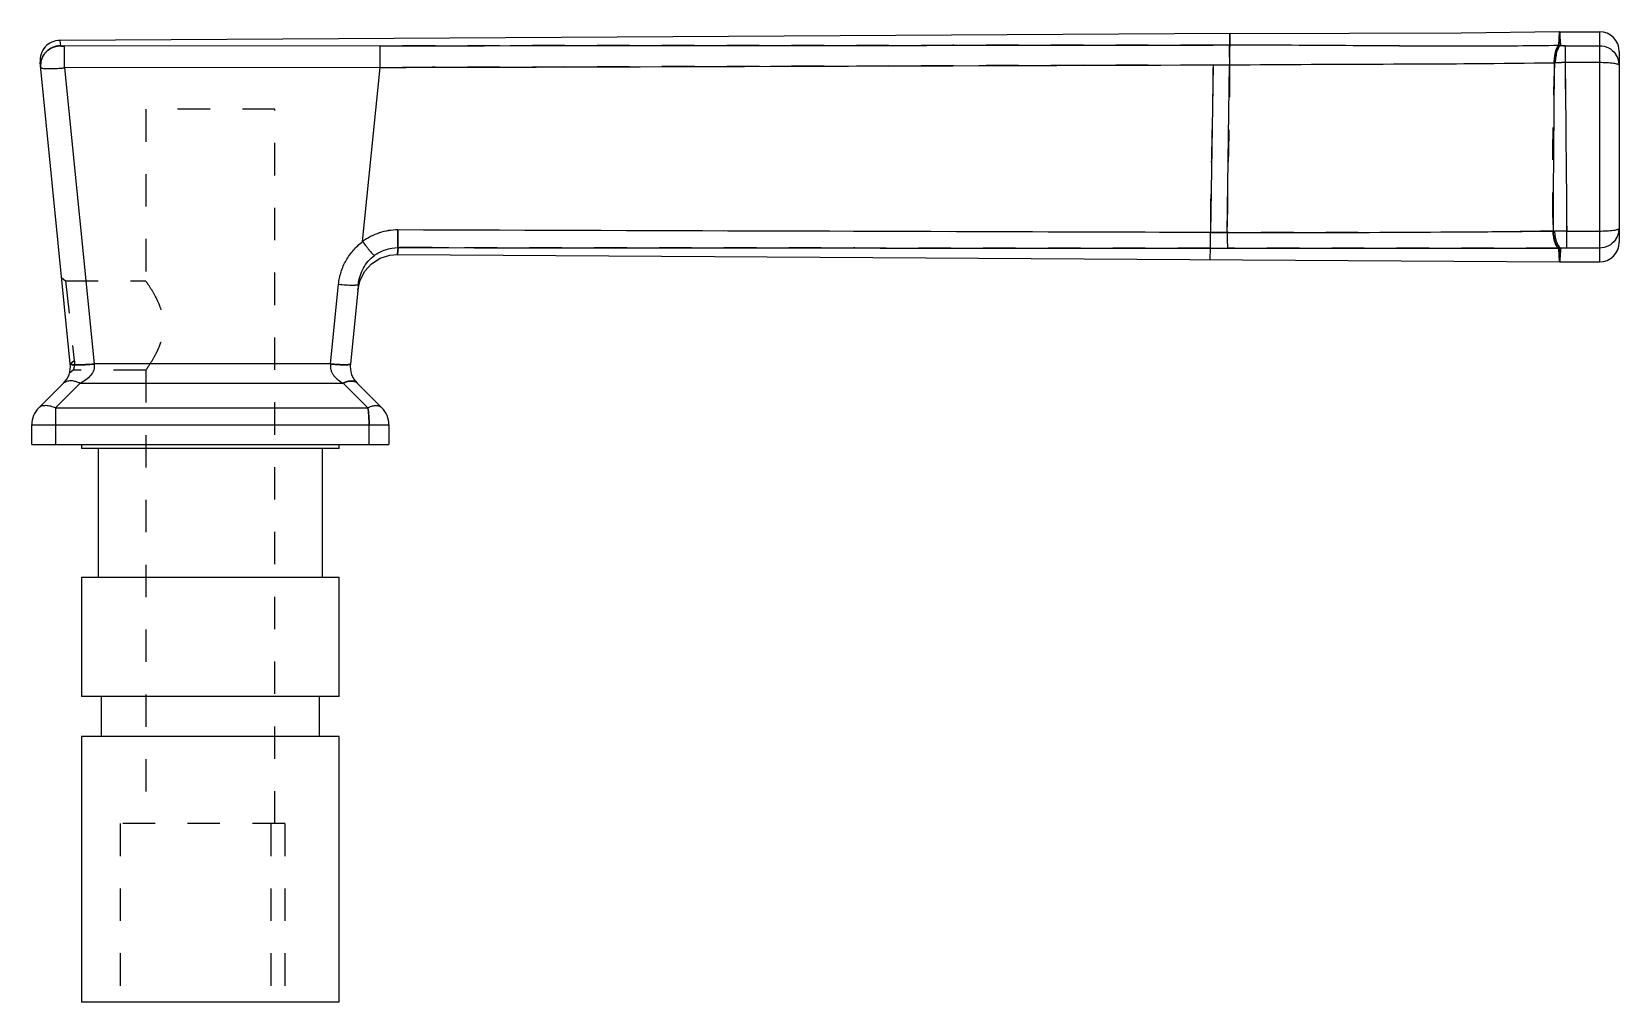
# Model space of a CAD drawing. Header units: millimetres. Extents: x 583 to 1942, y -5112 to 253.
# Drawn here: x 979.1 to 1059.1, y -74.5 to -25.6 of the extents above; entities that cross this region are included whole.
import ezdxf

# ---------------------------------------------------------------- set-up
doc = ezdxf.new("R2010")
doc.units = ezdxf.units.MM
doc.header["$LTSCALE"] = 16.335
doc.linetypes.add('HIDDEN', pattern=[0.2, 0.1, -0.1])
doc.layers.get('0').update_dxf_attribs({"linetype": 'CONTINUOUS'})
doc.layers.add('DEFAULT_2', color=8, linetype='HIDDEN')

msp = doc.modelspace()

# ---------------------------------------------------------------- linework, layer by layer
at = {"color": 7, "linetype": 'Continuous'}
for p, q in [((1039.527, -25.725), (980.553, -26.063)), ((980.553, -26.063), (980.584, -26.338)), ((996.692, -26.335), (980.785, -26.353)), ((980.786, -27.45), (980.785, -26.353)), ((1039.504, -26.303), (1038.67, -26.304)), ((1039.525, -25.726), (1039.516, -26.303)), ((1056.104, -26.326), (1056.131, -25.63)), ((1056.104, -26.326), (1056.12, -26.326)), ((1056.147, -25.629), (1056.146, -25.707)), ((1056.147, -25.629), (1058.141, -25.629)), ((1056.428, -26.331), (1058.141, -26.331)), ((1056.428, -27.186), (1056.428, -26.331)), ((1058.141, -25.629), (1058.141, -37.229)), ((981.085, -42.371), (979.564, -27.163)), ((1058.141, -27.186), (1056.428, -27.186)), ((1059.141, -26.629), (1059.141, -36.229)), ((996.692, -27.43), (980.786, -27.45)), ((980.786, -27.45), (982.279, -42.371)), ((995.814, -36.206), (996.692, -27.43)), ((1038.669, -27.3), (1038.538, -35.747)), ((1038.669, -27.3), (1039.502, -27.297)), ((1039.384, -35.749), (1039.502, -27.297)), ((1039.384, -35.749), (1038.525, -35.747)), ((1055.804, -35.674), (1055.789, -35.675)), ((1056.508, -35.672), (1058.141, -35.672)), ((1056.508, -36.527), (1056.508, -35.672)), ((997.573, -36.85), (997.598, -36.508)), ((1038.525, -36.539), (1038.515, -37.112)), ((1038.525, -36.539), (1039.398, -36.54)), ((1056.091, -36.535), (1056.127, -37.15)), ((1058.141, -36.527), (1056.508, -36.527)), ((997.573, -36.85), (1056.131, -37.227)), ((1056.127, -37.15), (1056.131, -37.227)), ((1056.149, -37.151), (1056.148, -37.229)), ((1056.148, -37.229), (1058.141, -37.229)), ((994.203, -42.371), (994.604, -38.354)), ((995.599, -38.354), (995.198, -42.371)), ((994.203, -42.371), (982.279, -42.371)), ((979.493, -44.585), (980.739, -43.339)), ((981.588, -43.339), (980.341, -44.585)), ((981.588, -43.339), (994.836, -43.339)), ((996.083, -44.585), (994.836, -43.339)), ((995.543, -43.339), (996.79, -44.585)), ((980.341, -44.585), (980.341, -46.436)), ((980.341, -44.585), (996.083, -44.585)), ((979.141, -46.436), (979.141, -45.434)), ((979.141, -45.434), (997.141, -45.434)), ((996.141, -46.436), (996.141, -45.434)), ((997.141, -45.434), (997.141, -46.436)), ((979.141, -46.436), (997.141, -46.436)), ((981.641, -46.436), (981.641, -46.636)), ((994.641, -46.636), (981.641, -46.636)), ((982.491, -46.636), (982.491, -53.136)), ((993.791, -53.136), (993.791, -46.636)), ((994.641, -46.636), (994.641, -46.436)), ((981.641, -53.136), (981.641, -59.136)), ((994.641, -53.136), (981.641, -53.136)), ((994.641, -59.136), (994.641, -53.136)), ((994.641, -59.136), (981.641, -59.136)), ((982.641, -59.136), (982.641, -61.136)), ((993.641, -61.136), (993.641, -59.136)), ((981.641, -61.136), (981.641, -74.536)), ((994.641, -61.136), (981.641, -61.136)), ((994.641, -74.536), (994.641, -61.136)), ((994.641, -74.536), (981.641, -74.536))]:
    msp.add_line(p, q, dxfattribs=at)
for points in [[(1056.131, -25.63), (1051.179, -25.702), (1045.542, -25.716), (1039.525, -25.726)], [(995.637, -38.363), (995.686, -38.152), (995.924, -37.7), (996.269, -37.322), (996.699, -37.045), (997.184, -36.886), (997.573, -36.85)]]:
    msp.add_lwpolyline(points, dxfattribs=at)
for centre, radius, start, end in [((980.559, -27.063), 1, 90.32812, 185.71059), ((1056.139, -28.479), 2.153, 88.97223, 90.52521), ((1056.426, -19.551), 6.779, 267.9036, 270.017), ((1058.141, -26.629), 1, 0, 90), ((980.585, -27.336), 0.999, 171.80857, 185.6761), ((980.581, -27.335), 0.995, 170.09897, 171.8333), ((980.571, -27.333), 0.984, 166.63363, 170.10196), ((2021.588, -38.879), 965.789, 179.3065, 179.809877), ((1055.945, -31.003), 3.814, 90.25851, 91.13583), ((-607.011, -47.212), 1663.56, 0.397468, 0.68974), ((1058.151, -27.322), 0.99, 0.07116, 36.2205), ((1040.726, 1481.765), 1517.514, 269.94933, 270.568718), ((1055.853, -31.826), 3.849, 269.26897, 270.31074), ((1057.381, -310.302), 274.632, 90.18198, 90.3143), ((1058.151, -35.535), 0.99, 323.72902, 359.92829), ((1056.141, -34.48), 2.055, 268.60208, 269.46696), ((1056.141, -34.366), 2.169, 269.48643, 271.33158), ((1056.508, -43.313), 6.786, 89.9937, 92.67181), ((1058.141, -36.229), 1, 270, 0), ((979.89, -42.49), 1.2, 315, 5.71059), ((996.392, -42.49), 1.2, 174.28941, 225.0011), ((980.341, -45.434), 1.2, 135, 180), ((995.941, -45.434), 1.2, 0, 45.00033)]:
    msp.add_arc(centre, radius, start, end, dxfattribs=at)
for points, knots in [([(979.613, -27.106), (979.639, -26.997), (979.708, -26.836), (979.848, -26.655), (980.019, -26.502), (980.265, -26.372), (980.482, -26.339), (980.584, -26.338)], [0, 0, 0, 0, 0.253546, 0.384256, 0.514916, 0.767732, 1, 1, 1, 1]), ([(980.584, -26.338), (980.585, -26.34), (980.592, -26.342), (980.602, -26.345), (980.621, -26.347), (980.646, -26.349), (980.676, -26.351), (980.723, -26.353), (980.76, -26.353), (980.785, -26.353)], [0, 0, 0, 0, 0.025498, 0.085069, 0.177794, 0.30108, 0.45144, 0.62266, 1, 1, 1, 1]), ([(996.692, -27.43), (996.692, -27.3), (996.691, -27.055), (996.691, -26.728), (996.691, -26.493), (996.691, -26.372), (996.692, -26.335)], [0, 0, 0, 0, 0.355698, 0.670745, 0.89709, 1, 1, 1, 1]), ([(1039.502, -26.903), (1039.502, -26.769), (1039.503, -26.569), (1039.503, -26.369), (1039.504, -26.303)], [0, 0, 0, 0, 0.668663, 1, 1, 1, 1]), ([(1056.104, -26.326), (1054.722, -26.347), (1049.189, -26.382), (1043.655, -26.302), (1039.504, -26.303)], [0, 0, 0, 0, 0.249753, 1, 1, 1, 1]), ([(1056.104, -26.326), (1056.087, -26.334), (1056.054, -26.365), (1056.013, -26.427), (1055.975, -26.513), (1055.928, -26.665), (1055.887, -26.893), (1055.87, -27.086), (1055.866, -27.19)], [0, 0, 0, 0, 0.061746, 0.142499, 0.243963, 0.365841, 0.662216, 1, 1, 1, 1]), ([(1055.87, -27.19), (1055.874, -27.088), (1055.892, -26.894), (1055.936, -26.664), (1055.988, -26.509), (1056.028, -26.423), (1056.07, -26.362), (1056.103, -26.334), (1056.12, -26.326)], [0, 0, 0, 0, 0.33059, 0.633235, 0.758553, 0.861409, 0.940764, 1, 1, 1, 1]), ([(1055.928, -27.189), (1055.935, -27.087), (1055.956, -26.893), (1056.002, -26.663), (1056.053, -26.508), (1056.091, -26.423), (1056.131, -26.362), (1056.163, -26.334), (1056.178, -26.326)], [0, 0, 0, 0, 0.333327, 0.638151, 0.763733, 0.865996, 0.943663, 1, 1, 1, 1]), ([(1056.146, -25.707), (1056.146, -25.784), (1056.158, -25.991), (1056.171, -26.197), (1056.178, -26.326)], [0, 0, 0, 0, 0.375352, 1, 1, 1, 1]), ([(1058.141, -26.331), (1058.297, -26.331), (1058.612, -26.404), (1058.858, -26.614), (1058.95, -26.739)], [0, 0, 0, 0, 0.500905, 1, 1, 1, 1]), ([(1039.502, -26.903), (1039.501, -26.934), (1039.501, -27.065), (1039.501, -27.197), (1039.502, -27.297)], [0, 0, 0, 0, 0.240165, 1, 1, 1, 1]), ([(1039.502, -27.297), (1042.257, -27.273), (1047.713, -27.257), (1053.169, -27.228), (1055.87, -27.189)], [0, 0, 0, 0, 0.505055, 1, 1, 1, 1]), ([(1056.428, -27.186), (1056.386, -27.186), (1056.219, -27.187), (1056.053, -27.188), (1055.928, -27.189)], [0, 0, 0, 0, 0.252531, 1, 1, 1, 1]), ([(1059.141, -27.321), (1059.141, -27.31), (1059.123, -27.294), (1059.096, -27.281), (1059.046, -27.262), (1058.963, -27.243), (1058.782, -27.214), (1058.505, -27.192), (1058.269, -27.186), (1058.141, -27.186)], [0, 0, 0, 0, 0.031821, 0.05825, 0.092743, 0.185733, 0.308728, 0.626469, 1, 1, 1, 1]), ([(979.591, -27.435), (979.591, -27.439), (979.599, -27.449), (979.631, -27.462), (979.699, -27.474), (979.809, -27.483), (979.956, -27.487), (980.134, -27.486), (980.337, -27.479), (980.558, -27.467), (980.709, -27.456), (980.786, -27.45)], [0, 0, 0, 0, 0.010407, 0.027357, 0.086225, 0.178717, 0.302057, 0.451725, 0.622271, 0.807544, 1, 1, 1, 1]), ([(997.597, -35.616), (997.438, -35.616), (997.119, -35.64), (996.653, -35.754), (996.212, -35.941), (995.941, -36.11), (995.814, -36.206)], [0, 0, 0, 0, 0.250141, 0.500218, 0.75027, 1, 1, 1, 1]), ([(997.597, -35.616), (997.597, -35.723), (997.597, -35.925), (997.597, -36.194), (997.597, -36.384), (997.597, -36.479), (997.598, -36.508)], [0, 0, 0, 0, 0.359113, 0.681007, 0.903846, 1, 1, 1, 1]), ([(1038.538, -36.539), (1038.538, -36.45), (1038.538, -36.186), (1038.538, -35.922), (1038.538, -35.747)], [0, 0, 0, 0, 0.338801, 1, 1, 1, 1]), ([(1039.384, -35.749), (1039.385, -35.84), (1039.386, -36.013), (1039.388, -36.247), (1039.393, -36.419), (1039.395, -36.509), (1039.398, -36.54)], [0, 0, 0, 0, 0.346446, 0.656973, 0.88368, 1, 1, 1, 1]), ([(1055.789, -35.675), (1055.794, -35.775), (1055.814, -35.969), (1055.867, -36.197), (1055.929, -36.351), (1055.988, -36.454), (1056.047, -36.517), (1056.091, -36.535)], [0, 0, 0, 0, 0.321541, 0.618583, 0.743895, 0.849227, 1, 1, 1, 1]), ([(1055.804, -35.674), (1055.811, -35.776), (1055.833, -35.97), (1055.89, -36.199), (1055.956, -36.353), (1056.017, -36.456), (1056.077, -36.518), (1056.122, -36.535)], [0, 0, 0, 0, 0.321674, 0.618833, 0.744112, 0.849367, 1, 1, 1, 1]), ([(1055.874, -35.674), (1055.883, -35.776), (1055.909, -35.971), (1055.969, -36.201), (1056.033, -36.355), (1056.082, -36.441), (1056.134, -36.501), (1056.173, -36.527), (1056.191, -36.535)], [0, 0, 0, 0, 0.324722, 0.624267, 0.749654, 0.853908, 0.936206, 1, 1, 1, 1]), ([(1058.141, -35.672), (1058.269, -35.672), (1058.505, -35.666), (1058.782, -35.643), (1058.963, -35.615), (1059.046, -35.596), (1059.096, -35.577), (1059.123, -35.564), (1059.141, -35.547), (1059.141, -35.537)], [0, 0, 0, 0, 0.373541, 0.691278, 0.814271, 0.907259, 0.941751, 0.96818, 1, 1, 1, 1]), ([(994.604, -38.354), (994.625, -38.144), (994.711, -37.728), (994.964, -37.143), (995.332, -36.622), (995.645, -36.333), (995.814, -36.206)], [0, 0, 0, 0, 0.24972, 0.499593, 0.749675, 1, 1, 1, 1]), ([(995.814, -36.206), (995.882, -36.295), (995.983, -36.426), (996.115, -36.592), (996.204, -36.699), (996.278, -36.786), (996.336, -36.849), (996.374, -36.886), (996.396, -36.903), (996.404, -36.907), (996.407, -36.908)], [0, 0, 0, 0, 0.365788, 0.538123, 0.691116, 0.816562, 0.910343, 0.970524, 0.98879, 1, 1, 1, 1]), ([(996.407, -36.908), (996.577, -36.78), (996.959, -36.578), (997.386, -36.508), (997.598, -36.508)], [0, 0, 0, 0, 0.500294, 1, 1, 1, 1]), ([(1039.399, -36.54), (1040.819, -36.541), (1044.342, -36.542), (1049.906, -36.539), (1054.05, -36.536), (1056.091, -36.535)], [0, 0, 0, 0, 0.25522, 0.633258, 1, 1, 1, 1]), ([(1056.191, -36.535), (1056.183, -36.663), (1056.167, -36.869), (1056.152, -37.074), (1056.149, -37.151)], [0, 0, 0, 0, 0.62471, 1, 1, 1, 1]), ([(1058.95, -36.12), (1058.858, -36.244), (1058.611, -36.454), (1058.297, -36.527), (1058.141, -36.527)], [0, 0, 0, 0, 0.499105, 1, 1, 1, 1]), ([(995.599, -38.354), (995.627, -38.074), (995.8, -37.518), (996.182, -37.078), (996.407, -36.908)], [0, 0, 0, 0, 0.499993, 1, 1, 1, 1]), ([(994.604, -38.354), (994.726, -38.366), (994.906, -38.381), (995.14, -38.392), (995.294, -38.396), (995.422, -38.393), (995.506, -38.387), (995.556, -38.378), (995.58, -38.372), (995.599, -38.362), (995.599, -38.354)], [0, 0, 0, 0, 0.363769, 0.540414, 0.698324, 0.826713, 0.919938, 0.95231, 0.975668, 1, 1, 1, 1]), ([(982.279, -42.371), (982.133, -42.385), (981.917, -42.403), (981.637, -42.416), (981.451, -42.42), (981.315, -42.418), (981.226, -42.412), (981.176, -42.407), (981.136, -42.4), (981.107, -42.392), (981.085, -42.38), (981.085, -42.371)], [0, 0, 0, 0, 0.36317, 0.539719, 0.697681, 0.826242, 0.87763, 0.9197, 0.952165, 0.975596, 1, 1, 1, 1]), ([(982.279, -42.371), (982.298, -42.469), (982.286, -42.683), (982.121, -42.958), (981.878, -43.176), (981.687, -43.289), (981.588, -43.339)], [0, 0, 0, 0, 0.236809, 0.481312, 0.736745, 1, 1, 1, 1]), ([(994.203, -42.371), (994.192, -42.424), (994.186, -42.533), (994.217, -42.692), (994.281, -42.839), (994.397, -43.01), (994.581, -43.184), (994.749, -43.292), (994.836, -43.339)], [0, 0, 0, 0, 0.131361, 0.262406, 0.390882, 0.516752, 0.761241, 1, 1, 1, 1]), ([(995.198, -42.371), (995.197, -42.379), (995.179, -42.388), (995.155, -42.395), (995.105, -42.404), (995.021, -42.41), (994.893, -42.412), (994.739, -42.409), (994.505, -42.397), (994.324, -42.383), (994.203, -42.371)], [0, 0, 0, 0, 0.024263, 0.047548, 0.079828, 0.172841, 0.301057, 0.458908, 0.635643, 1, 1, 1, 1]), ([(980.739, -43.339), (980.784, -43.294), (980.905, -43.222), (981.123, -43.196), (981.358, -43.239), (981.512, -43.301), (981.588, -43.339)], [0, 0, 0, 0, 0.212137, 0.450602, 0.717507, 1, 1, 1, 1]), ([(994.836, -43.339), (994.906, -43.304), (995.043, -43.251), (995.245, -43.219), (995.419, -43.248), (995.51, -43.305), (995.543, -43.339)], [0, 0, 0, 0, 0.312142, 0.584685, 0.809621, 1, 1, 1, 1]), ([(979.493, -44.585), (979.536, -44.542), (979.651, -44.472), (979.863, -44.443), (980.101, -44.481), (980.26, -44.544), (980.341, -44.585)], [0, 0, 0, 0, 0.204342, 0.432831, 0.697989, 1, 1, 1, 1]), ([(996.79, -44.585), (996.756, -44.551), (996.665, -44.495), (996.492, -44.466), (996.29, -44.497), (996.152, -44.55), (996.083, -44.585)], [0, 0, 0, 0, 0.190391, 0.415334, 0.687874, 1, 1, 1, 1]), ([(996.083, -44.585), (996.104, -44.714), (996.125, -44.919), (996.139, -45.202), (996.142, -45.355), (996.141, -45.434)], [0, 0, 0, 0, 0.45954, 0.724564, 1, 1, 1, 1])]:
    msp.add_open_spline(points, degree=3, knots=knots, dxfattribs=at)
for points in [[(996.692, -26.335), (1010.685, -26.324), (1024.677, -26.314), (1038.67, -26.304)], [(996.692, -27.43), (1010.684, -27.386), (1024.677, -27.343), (1038.669, -27.3)], [(1038.525, -35.747), (1024.882, -35.704), (1011.239, -35.661), (997.597, -35.616)], [(997.598, -36.507), (1011.24, -36.519), (1024.883, -36.529), (1038.525, -36.539)]]:
    msp.add_open_spline(points, degree=3, dxfattribs=at)
at = {"layer": 'DEFAULT_2', "color": 8, "linetype": 'HIDDEN'}
for p, q in [((1039.51, -26.303), (1039.504, -26.303)), ((1039.51, -26.303), (1039.525, -25.726)), ((1056.12, -26.326), (1056.104, -26.326)), ((1056.147, -25.629), (1056.136, -25.629)), ((984.891, -29.536), (984.891, -38.186)), ((991.391, -29.536), (984.891, -29.536)), ((991.391, -65.536), (991.391, -29.536)), ((997.598, -36.508), (997.573, -36.85)), ((1056.131, -37.227), (1056.09, -36.535)), ((1056.135, -37.229), (1056.148, -37.229)), ((980.648, -38.006), (980.847, -38.186)), ((980.847, -38.186), (984.891, -38.186)), ((980.847, -38.186), (981.284, -42.194)), ((995.57, -38.65), (995.637, -38.363)), ((981.085, -42.371), (981.284, -42.194)), ((981.233, -42.686), (981.041, -42.83)), ((984.891, -42.686), (981.233, -42.686)), ((984.891, -42.686), (984.891, -65.536)), ((983.591, -65.536), (983.591, -74.536)), ((991.891, -65.536), (983.591, -65.536)), ((991.191, -65.536), (991.191, -74.536)), ((991.891, -65.536), (991.891, -74.536))]:
    msp.add_line(p, q, dxfattribs=at)
for centre, radius, start, end in [((1056.428, -19.458), 6.873, 267.91814, 270.00264), ((1055.946, -31.017), 3.828, 90.25992, 91.13472), ((-606.611, -47.209), 1663.159, 0.397467, 0.68981), ((997.589, -38.581), 2.965, 89.84825, 126.76603), ((1055.781, -34.782), 0.893, 270.54338, 271.527), ((1055.853, -31.851), 3.823, 269.26835, 270.31401), ((1057.371, -308.02), 272.35, 90.18154, 90.315), ((1056.141, -34.436), 2.099, 268.61025, 269.46242), ((1056.504, -43.155), 6.628, 89.96176, 92.70461)]:
    msp.add_arc(centre, radius, start, end, dxfattribs=at)
for points, knots in [([(980.584, -26.338), (980.453, -26.339), (980.246, -26.38), (980.004, -26.516), (979.838, -26.661), (979.71, -26.84), (979.599, -27.095), (979.578, -27.304), (979.591, -27.435)], [0, 0, 0, 0, 0.238263, 0.367841, 0.500292, 0.63269, 0.762121, 1, 1, 1, 1]), ([(980.785, -26.353), (980.76, -26.353), (980.723, -26.353), (980.676, -26.351), (980.646, -26.349), (980.621, -26.347), (980.602, -26.345), (980.592, -26.342), (980.585, -26.34), (980.584, -26.338)], [0, 0, 0, 0, 0.37751, 0.548819, 0.699212, 0.822448, 0.915074, 0.974547, 1, 1, 1, 1]), ([(996.692, -27.43), (996.692, -27.185), (996.692, -26.82), (996.691, -26.455), (996.692, -26.335)], [0, 0, 0, 0, 0.670886, 1, 1, 1, 1]), ([(1039.51, -26.303), (1039.508, -26.417), (1039.504, -26.748), (1039.501, -27.079), (1039.502, -27.297)], [0, 0, 0, 0, 0.343077, 1, 1, 1, 1]), ([(1056.104, -26.326), (1054.722, -26.347), (1049.19, -26.384), (1043.659, -26.301), (1039.51, -26.303)], [0, 0, 0, 0, 0.249876, 1, 1, 1, 1]), ([(1055.866, -27.19), (1055.868, -27.086), (1055.883, -26.893), (1055.924, -26.664), (1055.973, -26.513), (1056.012, -26.427), (1056.053, -26.365), (1056.087, -26.335), (1056.104, -26.326)], [0, 0, 0, 0, 0.337044, 0.63312, 0.755141, 0.856922, 0.938059, 1, 1, 1, 1]), ([(1056.178, -26.326), (1056.175, -26.272), (1056.17, -26.17), (1056.161, -26.029), (1056.154, -25.909), (1056.15, -25.823), (1056.147, -25.764), (1056.147, -25.729), (1056.146, -25.699), (1056.146, -25.674), (1056.146, -25.657), (1056.146, -25.646), (1056.146, -25.64), (1056.146, -25.636), (1056.147, -25.632), (1056.146, -25.63), (1056.147, -25.629), (1056.147, -25.629)], [0, 0, 0, 0, 0.234105, 0.437172, 0.6091, 0.749796, 0.808413, 0.859216, 0.902208, 0.937392, 0.964769, 0.975528, 0.984333, 0.991184, 0.99608, 0.999018, 1, 1, 1, 1]), ([(1039.502, -27.297), (1042.256, -27.273), (1047.711, -27.257), (1053.166, -27.228), (1055.866, -27.19)], [0, 0, 0, 0, 0.505052, 1, 1, 1, 1]), ([(1055.866, -27.19), (1055.832, -28.604), (1055.761, -31.431), (1055.763, -34.261), (1055.804, -35.674)], [0, 0, 0, 0, 0.500112, 1, 1, 1, 1]), ([(1056.428, -27.186), (1056.386, -27.186), (1056.219, -27.187), (1056.053, -27.188), (1055.928, -27.189)], [0, 0, 0, 0, 0.252531, 1, 1, 1, 1]), ([(1059.141, -27.321), (1059.141, -27.192), (1059.099, -26.984), (1058.996, -26.802), (1058.95, -26.739)], [0, 0, 0, 0, 0.624833, 1, 1, 1, 1]), ([(1038.669, -27.3), (1038.659, -28.715), (1038.594, -31.53), (1038.539, -34.346), (1038.538, -35.747)], [0, 0, 0, 0, 0.502401, 1, 1, 1, 1]), ([(1039.502, -27.297), (1039.502, -28.712), (1039.452, -31.53), (1039.392, -34.347), (1039.384, -35.749)], [0, 0, 0, 0, 0.502409, 1, 1, 1, 1]), ([(997.598, -36.508), (997.597, -36.479), (997.597, -36.384), (997.597, -36.194), (997.597, -35.925), (997.597, -35.723), (997.597, -35.616)], [0, 0, 0, 0, 0.096154, 0.318993, 0.640887, 1, 1, 1, 1]), ([(1055.789, -35.674), (1055.625, -35.677), (1055.298, -35.685), (1054.805, -35.693), (1054.31, -35.701), (1053.646, -35.71), (1052.812, -35.72), (1051.466, -35.731), (1049.77, -35.74), (1047.72, -35.745), (1045.653, -35.749), (1042.872, -35.752), (1040.781, -35.751), (1039.384, -35.749)], [0, 0, 0, 0, 0.029916, 0.059964, 0.090138, 0.120426, 0.181347, 0.242692, 0.366495, 0.491549, 0.617623, 0.744526, 1, 1, 1, 1]), ([(1058.95, -36.119), (1058.996, -36.056), (1059.099, -35.874), (1059.141, -35.665), (1059.141, -35.537)], [0, 0, 0, 0, 0.37605, 1, 1, 1, 1]), ([(1056.09, -36.535), (1054.739, -36.536), (1051.301, -36.538), (1045.737, -36.542), (1041.525, -36.541), (1039.399, -36.54)], [0, 0, 0, 0, 0.242909, 0.617882, 1, 1, 1, 1]), ([(1056.148, -37.229), (1056.148, -37.229), (1056.148, -37.227), (1056.148, -37.226), (1056.148, -37.222), (1056.148, -37.215), (1056.148, -37.203), (1056.148, -37.184), (1056.149, -37.159), (1056.15, -37.129), (1056.152, -37.094), (1056.155, -37.036), (1056.161, -36.95), (1056.17, -36.831), (1056.18, -36.69), (1056.188, -36.589), (1056.191, -36.535)], [0, 0, 0, 0, 0.000978, 0.003911, 0.008799, 0.015639, 0.03518, 0.062531, 0.097693, 0.140668, 0.19146, 0.250075, 0.390787, 0.562747, 0.765853, 1, 1, 1, 1]), ([(984.891, -42.686), (984.932, -42.627), (985.08, -42.41), (985.283, -42.082), (985.491, -41.683), (985.649, -41.307), (985.766, -40.887), (985.811, -40.437), (985.766, -39.986), (985.649, -39.566), (985.491, -39.19), (985.283, -38.791), (985.08, -38.463), (984.932, -38.246), (984.891, -38.186)], [0, 0, 0, 0, 0.044323, 0.159782, 0.235049, 0.31831, 0.407468, 0.499996, 0.592523, 0.681681, 0.764944, 0.840214, 0.955674, 1, 1, 1, 1]), ([(981.085, -42.371), (981.085, -42.38), (981.107, -42.391), (981.136, -42.4), (981.175, -42.407), (981.225, -42.412), (981.314, -42.418), (981.45, -42.42), (981.636, -42.416), (981.916, -42.403), (982.133, -42.385), (982.279, -42.371)], [0, 0, 0, 0, 0.024263, 0.047547, 0.079827, 0.121687, 0.172861, 0.301073, 0.45892, 0.63565, 1, 1, 1, 1]), ([(981.284, -42.194), (981.288, -42.232), (981.292, -42.302), (981.289, -42.401), (981.28, -42.485), (981.269, -42.547), (981.26, -42.588), (981.254, -42.614), (981.248, -42.635), (981.243, -42.653), (981.239, -42.667), (981.236, -42.676), (981.235, -42.682), (981.234, -42.684), (981.234, -42.685), (981.233, -42.686), (981.233, -42.686)], [0, 0, 0, 0, 0.224842, 0.423382, 0.594643, 0.737382, 0.797771, 0.85062, 0.89573, 0.932922, 0.962071, 0.983053, 0.990442, 0.99574, 0.998932, 1, 1, 1, 1]), ([(994.203, -42.371), (994.324, -42.383), (994.504, -42.397), (994.737, -42.409), (994.892, -42.412), (995.02, -42.41), (995.104, -42.404), (995.154, -42.395), (995.179, -42.388), (995.197, -42.379), (995.198, -42.371)], [0, 0, 0, 0, 0.363181, 0.539735, 0.6977, 0.826264, 0.9197, 0.952165, 0.975596, 1, 1, 1, 1]), ([(995.543, -43.339), (995.506, -43.301), (995.404, -43.243), (995.223, -43.22), (995.028, -43.256), (994.899, -43.307), (994.836, -43.339)], [0, 0, 0, 0, 0.21248, 0.450339, 0.717089, 1, 1, 1, 1]), ([(996.141, -45.434), (996.141, -45.28), (996.132, -44.996), (996.104, -44.713), (996.083, -44.585)], [0, 0, 0, 0, 0.541142, 1, 1, 1, 1])]:
    msp.add_open_spline(points, degree=3, knots=knots, dxfattribs=at)
for points in [[(1038.67, -26.304), (1024.677, -26.314), (1010.685, -26.324), (996.692, -26.335)], [(1038.669, -27.3), (1024.677, -27.343), (1010.684, -27.386), (996.692, -27.43)], [(1038.669, -27.3), (1038.947, -27.298), (1039.224, -27.299), (1039.502, -27.297)], [(1038.525, -35.747), (1024.882, -35.704), (1011.239, -35.661), (997.597, -35.616)], [(1038.538, -35.747), (1038.82, -35.748), (1039.102, -35.748), (1039.384, -35.749)], [(1038.525, -36.539), (1024.883, -36.529), (1011.24, -36.519), (997.598, -36.507)]]:
    msp.add_open_spline(points, degree=3, dxfattribs=at)

doc.saveas('drawing.dxf')
